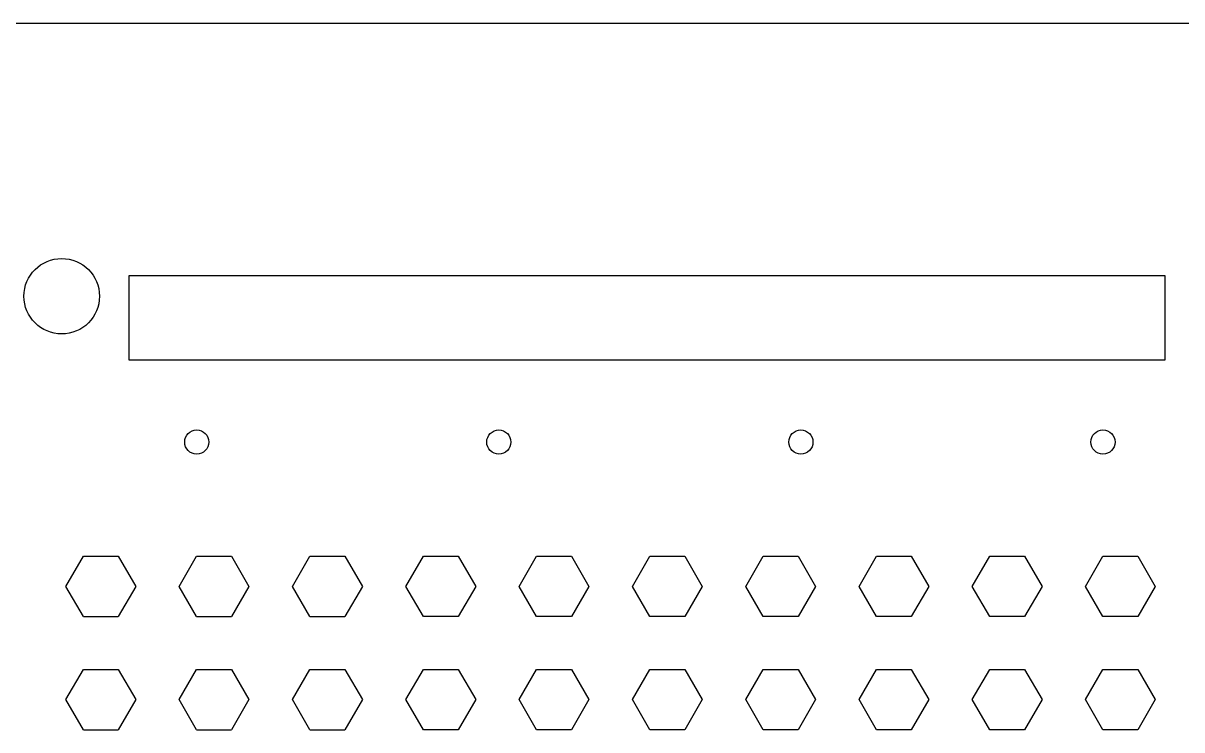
# Model space of a CAD drawing. Header units: millimetres. Extents: x -200 to 200, y -100 to 100.
# Drawn here: x -105.6 to 47.8, y 6.4 to 100 of the extents above; entities that cross this region are included whole.
import ezdxf

# ---------------------------------------------------------------- set-up
doc = ezdxf.new("R2010")
doc.units = ezdxf.units.MM
doc.layers.add('Body', color=7, linetype='CONTINUOUS')

msp = doc.modelspace()

# ---------------------------------------------------------------- linework, layer by layer
at = {"layer": 'Body'}
for p, q in [((-200, 100), (200, 100)), ((-200, 100, 3), (200, 100, 3)), ((-200, 100), (200, 100)), ((-200, 100, 3), (200, 100, 3)), ((-91.622, 55.36), (-91.622, 66.572)), ((-91.622, 66.572), (45.541, 66.572)), ((-91.622, 55.36, 3), (-91.622, 66.572, 3)), ((-91.622, 66.572, 3), (45.541, 66.572, 3)), ((-91.622, 55.36, 3), (-91.622, 66.572, 3)), ((-91.622, 66.572, 3), (-91.622, 66.572)), ((-91.622, 55.36), (-91.622, 66.572)), ((-91.622, 66.572, 3), (45.541, 66.572, 3)), ((-91.622, 66.572), (45.541, 66.572)), ((-91.622, 66.572, 3), (-91.622, 66.572)), ((45.541, 66.572), (45.541, 55.36)), ((45.541, 66.572, 3), (45.541, 55.36, 3)), ((45.541, 66.572, 3), (45.541, 66.572)), ((45.541, 66.572, 3), (45.541, 55.36, 3)), ((45.541, 66.572), (45.541, 55.36)), ((45.541, 66.572, 3), (45.541, 66.572)), ((-95.541, 63.82, 3), (-95.541, 63.82)), ((-95.541, 63.82, 3), (-95.541, 63.82)), ((45.541, 55.36), (-91.622, 55.36)), ((45.541, 55.36, 3), (-91.622, 55.36, 3)), ((-91.622, 55.36, 3), (-91.622, 55.36)), ((45.541, 55.36, 3), (-91.622, 55.36, 3)), ((-91.622, 55.36, 3), (-91.622, 55.36)), ((45.541, 55.36), (-91.622, 55.36)), ((45.541, 55.36, 3), (45.541, 55.36)), ((45.541, 55.36, 3), (45.541, 55.36)), ((-81.057, 44.498, 3), (-81.057, 44.498)), ((-81.057, 44.498, 3), (-81.057, 44.498)), ((-41.057, 44.498, 3), (-41.057, 44.498)), ((-41.057, 44.498, 3), (-41.057, 44.498)), ((-1.057, 44.498, 3), (-1.057, 44.498)), ((-1.057, 44.498, 3), (-1.057, 44.498)), ((38.943, 44.498, 3), (38.943, 44.498)), ((38.943, 44.498, 3), (38.943, 44.498)), ((-99.9844, 25.365), (-97.6746, 29.365)), ((-99.9844, 25.365, 3), (-97.6746, 29.365, 3)), ((-99.9844, 25.365, 3), (-97.6746, 29.365, 3)), ((-99.9844, 25.365), (-97.6746, 29.365)), ((-97.6746, 29.365), (-93.0556, 29.365)), ((-97.6746, 29.365, 3), (-93.0556, 29.365, 3)), ((-97.6746, 29.365, 3), (-97.6746, 29.365)), ((-97.6746, 29.365, 3), (-93.0556, 29.365, 3)), ((-97.6746, 29.365), (-93.0556, 29.365)), ((-97.6746, 29.365, 3), (-97.6746, 29.365)), ((-93.0556, 29.365), (-90.7458, 25.365)), ((-93.0556, 29.365, 3), (-90.7458, 25.365, 3)), ((-93.0556, 29.365, 3), (-90.7458, 25.365, 3)), ((-93.0556, 29.365), (-90.7458, 25.365)), ((-93.0556, 29.365, 3), (-93.0556, 29.365)), ((-93.0556, 29.365, 3), (-93.0556, 29.365)), ((-84.9844, 25.365), (-82.6746, 29.365)), ((-84.9844, 25.365, 3), (-82.6746, 29.365, 3)), ((-84.9844, 25.365, 3), (-82.6746, 29.365, 3)), ((-84.9844, 25.365), (-82.6746, 29.365)), ((-82.6746, 29.365), (-78.0556, 29.365)), ((-82.6746, 29.365, 3), (-78.0556, 29.365, 3)), ((-82.6746, 29.365, 3), (-82.6746, 29.365)), ((-82.6746, 29.365, 3), (-78.0556, 29.365, 3)), ((-82.6746, 29.365), (-78.0556, 29.365)), ((-82.6746, 29.365, 3), (-82.6746, 29.365)), ((-78.0556, 29.365), (-75.7458, 25.365)), ((-78.0556, 29.365, 3), (-75.7458, 25.365, 3)), ((-78.0556, 29.365, 3), (-75.7458, 25.365, 3)), ((-78.0556, 29.365), (-75.7458, 25.365)), ((-78.0556, 29.365, 3), (-78.0556, 29.365)), ((-78.0556, 29.365, 3), (-78.0556, 29.365)), ((-69.9844, 25.365), (-67.6746, 29.365)), ((-69.9844, 25.365, 3), (-67.6746, 29.365, 3)), ((-69.9844, 25.365, 3), (-67.6746, 29.365, 3)), ((-69.9844, 25.365), (-67.6746, 29.365)), ((-67.6746, 29.365), (-67.6488, 29.365)), ((-67.6746, 29.365, 3), (-67.6488, 29.365, 3)), ((-67.6746, 29.365, 3), (-67.6746, 29.365)), ((-67.6746, 29.365, 3), (-67.6488, 29.365, 3)), ((-67.6746, 29.365), (-67.6488, 29.365)), ((-67.6746, 29.365, 3), (-67.6746, 29.365)), ((-67.6488, 29.365), (-63.0556, 29.365)), ((-67.6488, 29.365, 3), (-63.0556, 29.365, 3)), ((-67.6488, 29.365, 3), (-67.6488, 29.365)), ((-67.6488, 29.365, 3), (-63.0556, 29.365, 3)), ((-67.6488, 29.365), (-63.0556, 29.365)), ((-67.6488, 29.365, 3), (-67.6488, 29.365)), ((-63.0556, 29.365), (-63.0298, 29.365)), ((-63.0556, 29.365, 3), (-63.0298, 29.365, 3)), ((-63.0556, 29.365, 3), (-63.0556, 29.365)), ((-63.0556, 29.365, 3), (-63.0298, 29.365, 3)), ((-63.0556, 29.365), (-63.0298, 29.365)), ((-63.0556, 29.365, 3), (-63.0556, 29.365)), ((-63.0298, 29.365), (-60.72, 25.365)), ((-63.0298, 29.365, 3), (-60.72, 25.365, 3)), ((-63.0298, 29.365, 3), (-60.72, 25.365, 3)), ((-63.0298, 29.365), (-60.72, 25.365)), ((-63.0298, 29.365, 3), (-63.0298, 29.365)), ((-63.0298, 29.365, 3), (-63.0298, 29.365)), ((-54.9586, 25.365), (-52.6488, 29.365)), ((-54.9586, 25.365, 3), (-52.6488, 29.365, 3)), ((-54.9586, 25.365, 3), (-52.6488, 29.365, 3)), ((-54.9586, 25.365), (-52.6488, 29.365)), ((-52.6488, 29.365), (-48.0298, 29.365)), ((-52.6488, 29.365, 3), (-48.0298, 29.365, 3)), ((-52.6488, 29.365, 3), (-52.6488, 29.365)), ((-52.6488, 29.365, 3), (-48.0298, 29.365, 3)), ((-52.6488, 29.365), (-48.0298, 29.365)), ((-52.6488, 29.365, 3), (-52.6488, 29.365)), ((-48.0298, 29.365), (-45.72, 25.365)), ((-48.0298, 29.365, 3), (-45.72, 25.365, 3)), ((-48.0298, 29.365, 3), (-48.0298, 29.365)), ((-48.0298, 29.365, 3), (-45.72, 25.365, 3)), ((-48.0298, 29.365), (-45.72, 25.365)), ((-48.0298, 29.365, 3), (-48.0298, 29.365)), ((-39.9586, 25.365), (-37.6488, 29.365)), ((-39.9586, 25.365, 3), (-37.6488, 29.365, 3)), ((-39.9586, 25.365, 3), (-37.6488, 29.365, 3)), ((-39.9586, 25.365), (-37.6488, 29.365)), ((-37.6488, 29.365), (-33.0298, 29.365)), ((-37.6488, 29.365, 3), (-33.0298, 29.365, 3)), ((-37.6488, 29.365, 3), (-37.6488, 29.365)), ((-37.6488, 29.365, 3), (-33.0298, 29.365, 3)), ((-37.6488, 29.365), (-33.0298, 29.365)), ((-37.6488, 29.365, 3), (-37.6488, 29.365)), ((-33.0298, 29.365), (-30.72, 25.365)), ((-33.0298, 29.365, 3), (-30.72, 25.365, 3)), ((-33.0298, 29.365, 3), (-33.0298, 29.365)), ((-33.0298, 29.365, 3), (-30.72, 25.365, 3)), ((-33.0298, 29.365), (-30.72, 25.365)), ((-33.0298, 29.365, 3), (-33.0298, 29.365)), ((-24.9586, 25.365), (-22.6488, 29.365)), ((-24.9586, 25.365, 3), (-22.6488, 29.365, 3)), ((-24.9586, 25.365, 3), (-22.6488, 29.365, 3)), ((-24.9586, 25.365), (-22.6488, 29.365)), ((-22.6488, 29.365), (-18.0298, 29.365)), ((-22.6488, 29.365, 3), (-18.0298, 29.365, 3)), ((-22.6488, 29.365, 3), (-22.6488, 29.365)), ((-22.6488, 29.365, 3), (-18.0298, 29.365, 3)), ((-22.6488, 29.365), (-18.0298, 29.365)), ((-22.6488, 29.365, 3), (-22.6488, 29.365)), ((-18.0298, 29.365), (-15.72, 25.365)), ((-18.0298, 29.365, 3), (-15.72, 25.365, 3)), ((-18.0298, 29.365, 3), (-18.0298, 29.365)), ((-18.0298, 29.365, 3), (-15.72, 25.365, 3)), ((-18.0298, 29.365), (-15.72, 25.365)), ((-18.0298, 29.365, 3), (-18.0298, 29.365)), ((-9.9586, 25.365), (-7.6488, 29.365)), ((-9.9586, 25.365, 3), (-7.6488, 29.365, 3)), ((-9.9586, 25.365, 3), (-7.6488, 29.365, 3)), ((-9.9586, 25.365), (-7.6488, 29.365)), ((-7.6488, 29.365), (-3.0298, 29.365)), ((-7.6488, 29.365, 3), (-3.0298, 29.365, 3)), ((-7.6488, 29.365, 3), (-7.6488, 29.365)), ((-7.6488, 29.365, 3), (-3.0298, 29.365, 3)), ((-7.6488, 29.365), (-3.0298, 29.365)), ((-7.6488, 29.365, 3), (-7.6488, 29.365)), ((-3.0298, 29.365), (-0.72, 25.365)), ((-3.0298, 29.365, 3), (-0.72, 25.365, 3)), ((-3.0298, 29.365, 3), (-3.0298, 29.365)), ((-3.0298, 29.365, 3), (-0.72, 25.365, 3)), ((-3.0298, 29.365), (-0.72, 25.365)), ((-3.0298, 29.365, 3), (-3.0298, 29.365)), ((5.0414, 25.365), (7.3512, 29.365)), ((5.0414, 25.365, 3), (7.3512, 29.365, 3)), ((5.0414, 25.365, 3), (7.3512, 29.365, 3)), ((5.0414, 25.365), (7.3512, 29.365)), ((7.3512, 29.365), (11.9702, 29.365)), ((7.3512, 29.365, 3), (11.9702, 29.365, 3)), ((7.3512, 29.365, 3), (7.3512, 29.365)), ((7.3512, 29.365, 3), (11.9702, 29.365, 3)), ((7.3512, 29.365), (11.9702, 29.365)), ((7.3512, 29.365, 3), (7.3512, 29.365)), ((11.9702, 29.365), (14.28, 25.365)), ((11.9702, 29.365, 3), (14.28, 25.365, 3)), ((11.9702, 29.365, 3), (11.9702, 29.365)), ((11.9702, 29.365, 3), (14.28, 25.365, 3)), ((11.9702, 29.365), (14.28, 25.365)), ((11.9702, 29.365, 3), (11.9702, 29.365)), ((20.0414, 25.365), (22.3512, 29.365)), ((20.0414, 25.365, 3), (22.3512, 29.365, 3)), ((20.0414, 25.365, 3), (22.3512, 29.365, 3)), ((20.0414, 25.365), (22.3512, 29.365)), ((22.3512, 29.365), (26.9702, 29.365)), ((22.3512, 29.365, 3), (26.9702, 29.365, 3)), ((22.3512, 29.365, 3), (22.3512, 29.365)), ((22.3512, 29.365, 3), (26.9702, 29.365, 3)), ((22.3512, 29.365), (26.9702, 29.365)), ((22.3512, 29.365, 3), (22.3512, 29.365)), ((26.9702, 29.365), (29.28, 25.365)), ((26.9702, 29.365, 3), (29.28, 25.365, 3)), ((26.9702, 29.365, 3), (26.9702, 29.365)), ((26.9702, 29.365, 3), (29.28, 25.365, 3)), ((26.9702, 29.365), (29.28, 25.365)), ((26.9702, 29.365, 3), (26.9702, 29.365)), ((35.0414, 25.365), (37.3512, 29.365)), ((35.0414, 25.365, 3), (37.3512, 29.365, 3)), ((35.0414, 25.365, 3), (37.3512, 29.365, 3)), ((35.0414, 25.365), (37.3512, 29.365)), ((37.3512, 29.365), (41.9702, 29.365)), ((37.3512, 29.365, 3), (41.9702, 29.365, 3)), ((37.3512, 29.365, 3), (37.3512, 29.365)), ((37.3512, 29.365, 3), (41.9702, 29.365, 3)), ((37.3512, 29.365), (41.9702, 29.365)), ((37.3512, 29.365, 3), (37.3512, 29.365)), ((41.9702, 29.365), (44.28, 25.365)), ((41.9702, 29.365, 3), (44.28, 25.365, 3)), ((41.9702, 29.365, 3), (41.9702, 29.365)), ((41.9702, 29.365, 3), (44.28, 25.365, 3)), ((41.9702, 29.365), (44.28, 25.365)), ((41.9702, 29.365, 3), (41.9702, 29.365)), ((-97.6746, 21.365), (-99.9844, 25.365)), ((-97.6746, 21.365, 3), (-99.9844, 25.365, 3)), ((-97.6746, 21.365, 3), (-99.9844, 25.365, 3)), ((-99.9844, 25.365, 3), (-99.9844, 25.365)), ((-97.6746, 21.365), (-99.9844, 25.365)), ((-99.9844, 25.365, 3), (-99.9844, 25.365)), ((-90.7458, 25.365), (-93.0556, 21.365)), ((-90.7458, 25.365, 3), (-93.0556, 21.365, 3)), ((-90.7458, 25.365, 3), (-93.0556, 21.365, 3)), ((-90.7458, 25.365), (-93.0556, 21.365)), ((-90.7458, 25.365, 3), (-90.7458, 25.365)), ((-90.7458, 25.365, 3), (-90.7458, 25.365)), ((-82.6746, 21.365), (-84.9844, 25.365)), ((-82.6746, 21.365, 3), (-84.9844, 25.365, 3)), ((-82.6746, 21.365, 3), (-84.9844, 25.365, 3)), ((-84.9844, 25.365, 3), (-84.9844, 25.365)), ((-82.6746, 21.365), (-84.9844, 25.365)), ((-84.9844, 25.365, 3), (-84.9844, 25.365)), ((-75.7458, 25.365), (-78.0556, 21.365)), ((-75.7458, 25.365, 3), (-78.0556, 21.365, 3)), ((-75.7458, 25.365, 3), (-78.0556, 21.365, 3)), ((-75.7458, 25.365), (-78.0556, 21.365)), ((-75.7458, 25.365, 3), (-75.7458, 25.365)), ((-75.7458, 25.365, 3), (-75.7458, 25.365)), ((-67.6746, 21.365), (-69.9844, 25.365)), ((-67.6746, 21.365, 3), (-69.9844, 25.365, 3)), ((-67.6746, 21.365, 3), (-69.9844, 25.365, 3)), ((-69.9844, 25.365, 3), (-69.9844, 25.365)), ((-67.6746, 21.365), (-69.9844, 25.365)), ((-69.9844, 25.365, 3), (-69.9844, 25.365)), ((-60.72, 25.365), (-63.0298, 21.365)), ((-60.72, 25.365, 3), (-63.0298, 21.365, 3)), ((-60.72, 25.365, 3), (-63.0298, 21.365, 3)), ((-60.72, 25.365), (-63.0298, 21.365)), ((-60.72, 25.365, 3), (-60.72, 25.365)), ((-60.72, 25.365, 3), (-60.72, 25.365)), ((-52.6488, 21.365), (-54.9586, 25.365)), ((-52.6488, 21.365, 3), (-54.9586, 25.365, 3)), ((-54.9586, 25.365, 3), (-54.9586, 25.365)), ((-52.6488, 21.365, 3), (-54.9586, 25.365, 3)), ((-54.9586, 25.365, 3), (-54.9586, 25.365)), ((-52.6488, 21.365), (-54.9586, 25.365)), ((-45.72, 25.365), (-48.0298, 21.365)), ((-45.72, 25.365, 3), (-48.0298, 21.365, 3)), ((-45.72, 25.365, 3), (-48.0298, 21.365, 3)), ((-45.72, 25.365), (-48.0298, 21.365)), ((-45.72, 25.365, 3), (-45.72, 25.365)), ((-45.72, 25.365, 3), (-45.72, 25.365)), ((-37.6488, 21.365), (-39.9586, 25.365)), ((-37.6488, 21.365, 3), (-39.9586, 25.365, 3)), ((-39.9586, 25.365, 3), (-39.9586, 25.365)), ((-37.6488, 21.365, 3), (-39.9586, 25.365, 3)), ((-39.9586, 25.365, 3), (-39.9586, 25.365)), ((-37.6488, 21.365), (-39.9586, 25.365)), ((-30.72, 25.365), (-33.0298, 21.365)), ((-30.72, 25.365, 3), (-33.0298, 21.365, 3)), ((-30.72, 25.365, 3), (-33.0298, 21.365, 3)), ((-30.72, 25.365), (-33.0298, 21.365)), ((-30.72, 25.365, 3), (-30.72, 25.365)), ((-30.72, 25.365, 3), (-30.72, 25.365)), ((-22.6488, 21.365), (-24.9586, 25.365)), ((-22.6488, 21.365, 3), (-24.9586, 25.365, 3)), ((-24.9586, 25.365, 3), (-24.9586, 25.365)), ((-22.6488, 21.365, 3), (-24.9586, 25.365, 3)), ((-24.9586, 25.365, 3), (-24.9586, 25.365)), ((-22.6488, 21.365), (-24.9586, 25.365)), ((-15.72, 25.365), (-18.0298, 21.365)), ((-15.72, 25.365, 3), (-18.0298, 21.365, 3)), ((-15.72, 25.365, 3), (-18.0298, 21.365, 3)), ((-15.72, 25.365), (-18.0298, 21.365)), ((-15.72, 25.365, 3), (-15.72, 25.365)), ((-15.72, 25.365, 3), (-15.72, 25.365)), ((-7.6488, 21.365), (-9.9586, 25.365)), ((-7.6488, 21.365, 3), (-9.9586, 25.365, 3)), ((-9.9586, 25.365, 3), (-9.9586, 25.365)), ((-7.6488, 21.365, 3), (-9.9586, 25.365, 3)), ((-9.9586, 25.365, 3), (-9.9586, 25.365)), ((-7.6488, 21.365), (-9.9586, 25.365)), ((-0.72, 25.365), (-3.0298, 21.365)), ((-0.72, 25.365, 3), (-3.0298, 21.365, 3)), ((-0.72, 25.365, 3), (-3.0298, 21.365, 3)), ((-0.72, 25.365), (-3.0298, 21.365)), ((-0.72, 25.365, 3), (-0.72, 25.365)), ((-0.72, 25.365, 3), (-0.72, 25.365)), ((7.3512, 21.365), (5.0414, 25.365)), ((7.3512, 21.365, 3), (5.0414, 25.365, 3)), ((5.0414, 25.365, 3), (5.0414, 25.365)), ((7.3512, 21.365, 3), (5.0414, 25.365, 3)), ((5.0414, 25.365, 3), (5.0414, 25.365)), ((7.3512, 21.365), (5.0414, 25.365)), ((14.28, 25.365), (11.9702, 21.365)), ((14.28, 25.365, 3), (11.9702, 21.365, 3)), ((14.28, 25.365, 3), (11.9702, 21.365, 3)), ((14.28, 25.365), (11.9702, 21.365)), ((14.28, 25.365, 3), (14.28, 25.365)), ((14.28, 25.365, 3), (14.28, 25.365)), ((22.3512, 21.365), (20.0414, 25.365)), ((22.3512, 21.365, 3), (20.0414, 25.365, 3)), ((20.0414, 25.365, 3), (20.0414, 25.365)), ((22.3512, 21.365, 3), (20.0414, 25.365, 3)), ((20.0414, 25.365, 3), (20.0414, 25.365)), ((22.3512, 21.365), (20.0414, 25.365)), ((29.28, 25.365), (26.9702, 21.365)), ((29.28, 25.365, 3), (26.9702, 21.365, 3)), ((29.28, 25.365, 3), (26.9702, 21.365, 3)), ((29.28, 25.365), (26.9702, 21.365)), ((29.28, 25.365, 3), (29.28, 25.365)), ((29.28, 25.365, 3), (29.28, 25.365)), ((37.3512, 21.365), (35.0414, 25.365)), ((37.3512, 21.365, 3), (35.0414, 25.365, 3)), ((35.0414, 25.365, 3), (35.0414, 25.365)), ((37.3512, 21.365, 3), (35.0414, 25.365, 3)), ((35.0414, 25.365, 3), (35.0414, 25.365)), ((37.3512, 21.365), (35.0414, 25.365)), ((44.28, 25.365), (41.9702, 21.365)), ((44.28, 25.365, 3), (41.9702, 21.365, 3)), ((44.28, 25.365, 3), (41.9702, 21.365, 3)), ((44.28, 25.365), (41.9702, 21.365)), ((44.28, 25.365, 3), (44.28, 25.365)), ((44.28, 25.365, 3), (44.28, 25.365)), ((-97.6746, 21.365), (-93.0556, 21.365)), ((-97.6746, 21.365, 3), (-93.0556, 21.365, 3)), ((-97.6746, 21.365, 3), (-93.0556, 21.365, 3)), ((-97.6746, 21.365), (-93.0556, 21.365)), ((-97.6746, 21.365, 3), (-97.6746, 21.365)), ((-97.6746, 21.365, 3), (-97.6746, 21.365)), ((-93.0556, 21.365, 3), (-93.0556, 21.365)), ((-93.0556, 21.365, 3), (-93.0556, 21.365)), ((-82.6746, 21.365), (-78.0556, 21.365)), ((-82.6746, 21.365, 3), (-78.0556, 21.365, 3)), ((-82.6746, 21.365, 3), (-78.0556, 21.365, 3)), ((-82.6746, 21.365), (-78.0556, 21.365)), ((-82.6746, 21.365, 3), (-82.6746, 21.365)), ((-82.6746, 21.365, 3), (-82.6746, 21.365)), ((-78.0556, 21.365, 3), (-78.0556, 21.365)), ((-78.0556, 21.365, 3), (-78.0556, 21.365)), ((-67.6746, 21.365), (-67.6488, 21.365)), ((-67.6746, 21.365, 3), (-67.6488, 21.365, 3)), ((-67.6746, 21.365, 3), (-67.6488, 21.365, 3)), ((-67.6746, 21.365), (-67.6488, 21.365)), ((-67.6746, 21.365, 3), (-67.6746, 21.365)), ((-67.6746, 21.365, 3), (-67.6746, 21.365)), ((-67.6488, 21.365), (-63.0556, 21.365)), ((-67.6488, 21.365, 3), (-63.0556, 21.365, 3)), ((-67.6488, 21.365, 3), (-67.6488, 21.365)), ((-67.6488, 21.365, 3), (-63.0556, 21.365, 3)), ((-67.6488, 21.365), (-63.0556, 21.365)), ((-67.6488, 21.365, 3), (-67.6488, 21.365)), ((-63.0298, 21.365), (-63.0556, 21.365)), ((-63.0298, 21.365, 3), (-63.0556, 21.365, 3)), ((-63.0556, 21.365, 3), (-63.0556, 21.365)), ((-63.0298, 21.365, 3), (-63.0556, 21.365, 3)), ((-63.0556, 21.365, 3), (-63.0556, 21.365)), ((-63.0298, 21.365), (-63.0556, 21.365)), ((-63.0298, 21.365, 3), (-63.0298, 21.365)), ((-63.0298, 21.365, 3), (-63.0298, 21.365)), ((-48.0298, 21.365), (-52.6488, 21.365)), ((-48.0298, 21.365, 3), (-52.6488, 21.365, 3)), ((-52.6488, 21.365, 3), (-52.6488, 21.365)), ((-48.0298, 21.365, 3), (-52.6488, 21.365, 3)), ((-52.6488, 21.365, 3), (-52.6488, 21.365)), ((-48.0298, 21.365), (-52.6488, 21.365)), ((-48.0298, 21.365, 3), (-48.0298, 21.365)), ((-48.0298, 21.365, 3), (-48.0298, 21.365)), ((-33.0298, 21.365), (-37.6488, 21.365)), ((-33.0298, 21.365, 3), (-37.6488, 21.365, 3)), ((-37.6488, 21.365, 3), (-37.6488, 21.365)), ((-33.0298, 21.365, 3), (-37.6488, 21.365, 3)), ((-37.6488, 21.365, 3), (-37.6488, 21.365)), ((-33.0298, 21.365), (-37.6488, 21.365)), ((-33.0298, 21.365, 3), (-33.0298, 21.365)), ((-33.0298, 21.365, 3), (-33.0298, 21.365)), ((-18.0298, 21.365), (-22.6488, 21.365)), ((-18.0298, 21.365, 3), (-22.6488, 21.365, 3)), ((-22.6488, 21.365, 3), (-22.6488, 21.365)), ((-18.0298, 21.365, 3), (-22.6488, 21.365, 3)), ((-22.6488, 21.365, 3), (-22.6488, 21.365)), ((-18.0298, 21.365), (-22.6488, 21.365)), ((-18.0298, 21.365, 3), (-18.0298, 21.365)), ((-18.0298, 21.365, 3), (-18.0298, 21.365)), ((-3.0298, 21.365), (-7.6488, 21.365)), ((-3.0298, 21.365, 3), (-7.6488, 21.365, 3)), ((-7.6488, 21.365, 3), (-7.6488, 21.365)), ((-3.0298, 21.365, 3), (-7.6488, 21.365, 3)), ((-7.6488, 21.365, 3), (-7.6488, 21.365)), ((-3.0298, 21.365), (-7.6488, 21.365)), ((-3.0298, 21.365, 3), (-3.0298, 21.365)), ((-3.0298, 21.365, 3), (-3.0298, 21.365)), ((11.9702, 21.365), (7.3512, 21.365)), ((11.9702, 21.365, 3), (7.3512, 21.365, 3)), ((7.3512, 21.365, 3), (7.3512, 21.365)), ((11.9702, 21.365, 3), (7.3512, 21.365, 3)), ((7.3512, 21.365, 3), (7.3512, 21.365)), ((11.9702, 21.365), (7.3512, 21.365)), ((11.9702, 21.365, 3), (11.9702, 21.365)), ((11.9702, 21.365, 3), (11.9702, 21.365)), ((26.9702, 21.365), (22.3512, 21.365)), ((26.9702, 21.365, 3), (22.3512, 21.365, 3)), ((22.3512, 21.365, 3), (22.3512, 21.365)), ((26.9702, 21.365, 3), (22.3512, 21.365, 3)), ((22.3512, 21.365, 3), (22.3512, 21.365)), ((26.9702, 21.365), (22.3512, 21.365)), ((26.9702, 21.365, 3), (26.9702, 21.365)), ((26.9702, 21.365, 3), (26.9702, 21.365)), ((41.9702, 21.365), (37.3512, 21.365)), ((41.9702, 21.365, 3), (37.3512, 21.365, 3)), ((37.3512, 21.365, 3), (37.3512, 21.365)), ((41.9702, 21.365, 3), (37.3512, 21.365, 3)), ((37.3512, 21.365, 3), (37.3512, 21.365)), ((41.9702, 21.365), (37.3512, 21.365)), ((41.9702, 21.365, 3), (41.9702, 21.365)), ((41.9702, 21.365, 3), (41.9702, 21.365)), ((-99.9844, 10.365), (-97.6746, 14.365)), ((-99.9844, 10.365, 3), (-97.6746, 14.365, 3)), ((-99.9844, 10.365, 3), (-97.6746, 14.365, 3)), ((-99.9844, 10.365), (-97.6746, 14.365)), ((-97.6746, 14.365), (-93.0556, 14.365)), ((-97.6746, 14.365, 3), (-93.0556, 14.365, 3)), ((-97.6746, 14.365, 3), (-97.6746, 14.365)), ((-97.6746, 14.365, 3), (-93.0556, 14.365, 3)), ((-97.6746, 14.365), (-93.0556, 14.365)), ((-97.6746, 14.365, 3), (-97.6746, 14.365)), ((-93.0556, 14.365), (-90.7458, 10.365)), ((-93.0556, 14.365, 3), (-90.7458, 10.365, 3)), ((-93.0556, 14.365, 3), (-90.7458, 10.365, 3)), ((-93.0556, 14.365), (-90.7458, 10.365)), ((-93.0556, 14.365, 3), (-93.0556, 14.365)), ((-93.0556, 14.365, 3), (-93.0556, 14.365)), ((-84.9844, 10.365), (-82.6746, 14.365)), ((-84.9844, 10.365, 3), (-82.6746, 14.365, 3)), ((-84.9844, 10.365, 3), (-82.6746, 14.365, 3)), ((-84.9844, 10.365), (-82.6746, 14.365)), ((-82.6746, 14.365), (-78.0556, 14.365)), ((-82.6746, 14.365, 3), (-78.0556, 14.365, 3)), ((-82.6746, 14.365, 3), (-82.6746, 14.365)), ((-82.6746, 14.365, 3), (-78.0556, 14.365, 3)), ((-82.6746, 14.365), (-78.0556, 14.365)), ((-82.6746, 14.365, 3), (-82.6746, 14.365)), ((-78.0556, 14.365), (-75.7458, 10.365)), ((-78.0556, 14.365, 3), (-75.7458, 10.365, 3)), ((-78.0556, 14.365, 3), (-75.7458, 10.365, 3)), ((-78.0556, 14.365), (-75.7458, 10.365)), ((-78.0556, 14.365, 3), (-78.0556, 14.365)), ((-78.0556, 14.365, 3), (-78.0556, 14.365)), ((-69.9844, 10.365), (-67.6746, 14.365)), ((-69.9844, 10.365, 3), (-67.6746, 14.365, 3)), ((-69.9844, 10.365, 3), (-67.6746, 14.365, 3)), ((-69.9844, 10.365), (-67.6746, 14.365)), ((-67.6746, 14.365), (-67.6488, 14.365)), ((-67.6746, 14.365, 3), (-67.6488, 14.365, 3)), ((-67.6746, 14.365, 3), (-67.6746, 14.365)), ((-67.6746, 14.365, 3), (-67.6488, 14.365, 3)), ((-67.6746, 14.365), (-67.6488, 14.365)), ((-67.6746, 14.365, 3), (-67.6746, 14.365)), ((-67.6488, 14.365), (-63.0556, 14.365)), ((-67.6488, 14.365, 3), (-63.0556, 14.365, 3)), ((-67.6488, 14.365, 3), (-67.6488, 14.365)), ((-67.6488, 14.365, 3), (-63.0556, 14.365, 3)), ((-67.6488, 14.365), (-63.0556, 14.365)), ((-67.6488, 14.365, 3), (-67.6488, 14.365)), ((-63.0556, 14.365), (-63.0298, 14.365)), ((-63.0556, 14.365, 3), (-63.0298, 14.365, 3)), ((-63.0556, 14.365, 3), (-63.0556, 14.365)), ((-63.0556, 14.365, 3), (-63.0298, 14.365, 3)), ((-63.0556, 14.365), (-63.0298, 14.365)), ((-63.0556, 14.365, 3), (-63.0556, 14.365)), ((-63.0298, 14.365), (-60.72, 10.365)), ((-63.0298, 14.365, 3), (-60.72, 10.365, 3)), ((-63.0298, 14.365, 3), (-60.72, 10.365, 3)), ((-63.0298, 14.365), (-60.72, 10.365)), ((-63.0298, 14.365, 3), (-63.0298, 14.365)), ((-63.0298, 14.365, 3), (-63.0298, 14.365)), ((-54.9586, 10.365), (-52.6488, 14.365)), ((-54.9586, 10.365, 3), (-52.6488, 14.365, 3)), ((-54.9586, 10.365, 3), (-52.6488, 14.365, 3)), ((-54.9586, 10.365), (-52.6488, 14.365)), ((-52.6488, 14.365), (-48.0298, 14.365)), ((-52.6488, 14.365, 3), (-48.0298, 14.365, 3)), ((-52.6488, 14.365, 3), (-52.6488, 14.365)), ((-52.6488, 14.365, 3), (-48.0298, 14.365, 3)), ((-52.6488, 14.365), (-48.0298, 14.365)), ((-52.6488, 14.365, 3), (-52.6488, 14.365)), ((-48.0298, 14.365), (-45.72, 10.365)), ((-48.0298, 14.365, 3), (-45.72, 10.365, 3)), ((-48.0298, 14.365, 3), (-48.0298, 14.365)), ((-48.0298, 14.365, 3), (-45.72, 10.365, 3)), ((-48.0298, 14.365), (-45.72, 10.365)), ((-48.0298, 14.365, 3), (-48.0298, 14.365)), ((-39.9586, 10.365), (-37.6488, 14.365)), ((-39.9586, 10.365, 3), (-37.6488, 14.365, 3)), ((-39.9586, 10.365, 3), (-37.6488, 14.365, 3)), ((-39.9586, 10.365), (-37.6488, 14.365)), ((-37.6488, 14.365), (-33.0298, 14.365)), ((-37.6488, 14.365, 3), (-33.0298, 14.365, 3)), ((-37.6488, 14.365, 3), (-37.6488, 14.365)), ((-37.6488, 14.365, 3), (-33.0298, 14.365, 3)), ((-37.6488, 14.365), (-33.0298, 14.365)), ((-37.6488, 14.365, 3), (-37.6488, 14.365)), ((-33.0298, 14.365), (-30.72, 10.365)), ((-33.0298, 14.365, 3), (-30.72, 10.365, 3)), ((-33.0298, 14.365, 3), (-33.0298, 14.365)), ((-33.0298, 14.365, 3), (-30.72, 10.365, 3)), ((-33.0298, 14.365), (-30.72, 10.365)), ((-33.0298, 14.365, 3), (-33.0298, 14.365)), ((-24.9586, 10.365), (-22.6488, 14.365)), ((-24.9586, 10.365, 3), (-22.6488, 14.365, 3)), ((-24.9586, 10.365, 3), (-22.6488, 14.365, 3)), ((-24.9586, 10.365), (-22.6488, 14.365)), ((-22.6488, 14.365), (-18.0298, 14.365)), ((-22.6488, 14.365, 3), (-18.0298, 14.365, 3)), ((-22.6488, 14.365, 3), (-22.6488, 14.365)), ((-22.6488, 14.365, 3), (-18.0298, 14.365, 3)), ((-22.6488, 14.365), (-18.0298, 14.365)), ((-22.6488, 14.365, 3), (-22.6488, 14.365)), ((-18.0298, 14.365), (-15.72, 10.365)), ((-18.0298, 14.365, 3), (-15.72, 10.365, 3)), ((-18.0298, 14.365, 3), (-18.0298, 14.365)), ((-18.0298, 14.365, 3), (-15.72, 10.365, 3)), ((-18.0298, 14.365), (-15.72, 10.365)), ((-18.0298, 14.365, 3), (-18.0298, 14.365)), ((-9.9586, 10.365), (-7.6488, 14.365)), ((-9.9586, 10.365, 3), (-7.6488, 14.365, 3)), ((-9.9586, 10.365, 3), (-7.6488, 14.365, 3)), ((-9.9586, 10.365), (-7.6488, 14.365)), ((-7.6488, 14.365), (-3.0298, 14.365)), ((-7.6488, 14.365, 3), (-3.0298, 14.365, 3)), ((-7.6488, 14.365, 3), (-7.6488, 14.365)), ((-7.6488, 14.365, 3), (-3.0298, 14.365, 3)), ((-7.6488, 14.365), (-3.0298, 14.365)), ((-7.6488, 14.365, 3), (-7.6488, 14.365)), ((-3.0298, 14.365), (-0.72, 10.365)), ((-3.0298, 14.365, 3), (-0.72, 10.365, 3)), ((-3.0298, 14.365, 3), (-3.0298, 14.365)), ((-3.0298, 14.365, 3), (-0.72, 10.365, 3)), ((-3.0298, 14.365), (-0.72, 10.365)), ((-3.0298, 14.365, 3), (-3.0298, 14.365)), ((5.0414, 10.365), (7.3512, 14.365)), ((5.0414, 10.365, 3), (7.3512, 14.365, 3)), ((5.0414, 10.365, 3), (7.3512, 14.365, 3)), ((5.0414, 10.365), (7.3512, 14.365)), ((7.3512, 14.365), (11.9702, 14.365)), ((7.3512, 14.365, 3), (11.9702, 14.365, 3)), ((7.3512, 14.365, 3), (7.3512, 14.365)), ((7.3512, 14.365, 3), (11.9702, 14.365, 3)), ((7.3512, 14.365), (11.9702, 14.365)), ((7.3512, 14.365, 3), (7.3512, 14.365)), ((11.9702, 14.365), (14.28, 10.365)), ((11.9702, 14.365, 3), (14.28, 10.365, 3)), ((11.9702, 14.365, 3), (11.9702, 14.365)), ((11.9702, 14.365, 3), (14.28, 10.365, 3)), ((11.9702, 14.365), (14.28, 10.365)), ((11.9702, 14.365, 3), (11.9702, 14.365)), ((20.0414, 10.365), (22.3512, 14.365)), ((20.0414, 10.365, 3), (22.3512, 14.365, 3)), ((20.0414, 10.365, 3), (22.3512, 14.365, 3)), ((20.0414, 10.365), (22.3512, 14.365)), ((22.3512, 14.365), (26.9702, 14.365)), ((22.3512, 14.365, 3), (26.9702, 14.365, 3)), ((22.3512, 14.365, 3), (22.3512, 14.365)), ((22.3512, 14.365, 3), (26.9702, 14.365, 3)), ((22.3512, 14.365), (26.9702, 14.365)), ((22.3512, 14.365, 3), (22.3512, 14.365)), ((26.9702, 14.365), (29.28, 10.365)), ((26.9702, 14.365, 3), (29.28, 10.365, 3)), ((26.9702, 14.365, 3), (26.9702, 14.365)), ((26.9702, 14.365, 3), (29.28, 10.365, 3)), ((26.9702, 14.365), (29.28, 10.365)), ((26.9702, 14.365, 3), (26.9702, 14.365)), ((35.0414, 10.365), (37.3512, 14.365)), ((35.0414, 10.365, 3), (37.3512, 14.365, 3)), ((35.0414, 10.365, 3), (37.3512, 14.365, 3)), ((35.0414, 10.365), (37.3512, 14.365)), ((37.3512, 14.365), (41.9702, 14.365)), ((37.3512, 14.365, 3), (41.9702, 14.365, 3)), ((37.3512, 14.365, 3), (37.3512, 14.365)), ((37.3512, 14.365, 3), (41.9702, 14.365, 3)), ((37.3512, 14.365), (41.9702, 14.365)), ((37.3512, 14.365, 3), (37.3512, 14.365)), ((41.9702, 14.365), (44.28, 10.365)), ((41.9702, 14.365, 3), (44.28, 10.365, 3)), ((41.9702, 14.365, 3), (41.9702, 14.365)), ((41.9702, 14.365, 3), (44.28, 10.365, 3)), ((41.9702, 14.365), (44.28, 10.365)), ((41.9702, 14.365, 3), (41.9702, 14.365)), ((-97.6746, 6.365), (-99.9844, 10.365)), ((-97.6746, 6.365, 3), (-99.9844, 10.365, 3)), ((-97.6746, 6.365, 3), (-99.9844, 10.365, 3)), ((-99.9844, 10.365, 3), (-99.9844, 10.365)), ((-97.6746, 6.365), (-99.9844, 10.365)), ((-99.9844, 10.365, 3), (-99.9844, 10.365)), ((-90.7458, 10.365), (-93.0556, 6.365)), ((-90.7458, 10.365, 3), (-93.0556, 6.365, 3)), ((-90.7458, 10.365, 3), (-93.0556, 6.365, 3)), ((-90.7458, 10.365), (-93.0556, 6.365)), ((-90.7458, 10.365, 3), (-90.7458, 10.365)), ((-90.7458, 10.365, 3), (-90.7458, 10.365)), ((-82.6746, 6.365), (-84.9844, 10.365)), ((-82.6746, 6.365, 3), (-84.9844, 10.365, 3)), ((-82.6746, 6.365, 3), (-84.9844, 10.365, 3)), ((-84.9844, 10.365, 3), (-84.9844, 10.365)), ((-82.6746, 6.365), (-84.9844, 10.365)), ((-84.9844, 10.365, 3), (-84.9844, 10.365)), ((-75.7458, 10.365), (-78.0556, 6.365)), ((-75.7458, 10.365, 3), (-78.0556, 6.365, 3)), ((-75.7458, 10.365, 3), (-78.0556, 6.365, 3)), ((-75.7458, 10.365), (-78.0556, 6.365)), ((-75.7458, 10.365, 3), (-75.7458, 10.365)), ((-75.7458, 10.365, 3), (-75.7458, 10.365)), ((-67.6746, 6.365), (-69.9844, 10.365)), ((-67.6746, 6.365, 3), (-69.9844, 10.365, 3)), ((-67.6746, 6.365, 3), (-69.9844, 10.365, 3)), ((-69.9844, 10.365, 3), (-69.9844, 10.365)), ((-67.6746, 6.365), (-69.9844, 10.365)), ((-69.9844, 10.365, 3), (-69.9844, 10.365)), ((-60.72, 10.365), (-63.0298, 6.365)), ((-60.72, 10.365, 3), (-63.0298, 6.365, 3)), ((-60.72, 10.365, 3), (-63.0298, 6.365, 3)), ((-60.72, 10.365), (-63.0298, 6.365)), ((-60.72, 10.365, 3), (-60.72, 10.365)), ((-60.72, 10.365, 3), (-60.72, 10.365)), ((-52.6488, 6.365), (-54.9586, 10.365)), ((-52.6488, 6.365, 3), (-54.9586, 10.365, 3)), ((-54.9586, 10.365, 3), (-54.9586, 10.365)), ((-52.6488, 6.365, 3), (-54.9586, 10.365, 3)), ((-54.9586, 10.365, 3), (-54.9586, 10.365)), ((-52.6488, 6.365), (-54.9586, 10.365)), ((-45.72, 10.365), (-48.0298, 6.365)), ((-45.72, 10.365, 3), (-48.0298, 6.365, 3)), ((-45.72, 10.365, 3), (-48.0298, 6.365, 3)), ((-45.72, 10.365), (-48.0298, 6.365)), ((-45.72, 10.365, 3), (-45.72, 10.365)), ((-45.72, 10.365, 3), (-45.72, 10.365)), ((-37.6488, 6.365), (-39.9586, 10.365)), ((-37.6488, 6.365, 3), (-39.9586, 10.365, 3)), ((-39.9586, 10.365, 3), (-39.9586, 10.365)), ((-37.6488, 6.365, 3), (-39.9586, 10.365, 3)), ((-39.9586, 10.365, 3), (-39.9586, 10.365)), ((-37.6488, 6.365), (-39.9586, 10.365)), ((-30.72, 10.365), (-33.0298, 6.365)), ((-30.72, 10.365, 3), (-33.0298, 6.365, 3)), ((-30.72, 10.365, 3), (-33.0298, 6.365, 3)), ((-30.72, 10.365), (-33.0298, 6.365)), ((-30.72, 10.365, 3), (-30.72, 10.365)), ((-30.72, 10.365, 3), (-30.72, 10.365)), ((-22.6488, 6.365), (-24.9586, 10.365)), ((-22.6488, 6.365, 3), (-24.9586, 10.365, 3)), ((-24.9586, 10.365, 3), (-24.9586, 10.365)), ((-22.6488, 6.365, 3), (-24.9586, 10.365, 3)), ((-24.9586, 10.365, 3), (-24.9586, 10.365)), ((-22.6488, 6.365), (-24.9586, 10.365)), ((-15.72, 10.365), (-18.0298, 6.365)), ((-15.72, 10.365, 3), (-18.0298, 6.365, 3)), ((-15.72, 10.365, 3), (-18.0298, 6.365, 3)), ((-15.72, 10.365), (-18.0298, 6.365)), ((-15.72, 10.365, 3), (-15.72, 10.365)), ((-15.72, 10.365, 3), (-15.72, 10.365)), ((-7.6488, 6.365), (-9.9586, 10.365)), ((-7.6488, 6.365, 3), (-9.9586, 10.365, 3)), ((-9.9586, 10.365, 3), (-9.9586, 10.365)), ((-7.6488, 6.365, 3), (-9.9586, 10.365, 3)), ((-9.9586, 10.365, 3), (-9.9586, 10.365)), ((-7.6488, 6.365), (-9.9586, 10.365)), ((-0.72, 10.365), (-3.0298, 6.365)), ((-0.72, 10.365, 3), (-3.0298, 6.365, 3)), ((-0.72, 10.365, 3), (-3.0298, 6.365, 3)), ((-0.72, 10.365), (-3.0298, 6.365)), ((-0.72, 10.365, 3), (-0.72, 10.365)), ((-0.72, 10.365, 3), (-0.72, 10.365)), ((7.3512, 6.365), (5.0414, 10.365)), ((7.3512, 6.365, 3), (5.0414, 10.365, 3)), ((5.0414, 10.365, 3), (5.0414, 10.365)), ((7.3512, 6.365, 3), (5.0414, 10.365, 3)), ((5.0414, 10.365, 3), (5.0414, 10.365)), ((7.3512, 6.365), (5.0414, 10.365)), ((14.28, 10.365), (11.9702, 6.365)), ((14.28, 10.365, 3), (11.9702, 6.365, 3)), ((14.28, 10.365, 3), (11.9702, 6.365, 3)), ((14.28, 10.365), (11.9702, 6.365)), ((14.28, 10.365, 3), (14.28, 10.365)), ((14.28, 10.365, 3), (14.28, 10.365)), ((22.3512, 6.365), (20.0414, 10.365)), ((22.3512, 6.365, 3), (20.0414, 10.365, 3)), ((20.0414, 10.365, 3), (20.0414, 10.365)), ((22.3512, 6.365, 3), (20.0414, 10.365, 3)), ((20.0414, 10.365, 3), (20.0414, 10.365)), ((22.3512, 6.365), (20.0414, 10.365)), ((29.28, 10.365), (26.9702, 6.365)), ((29.28, 10.365, 3), (26.9702, 6.365, 3)), ((29.28, 10.365, 3), (26.9702, 6.365, 3)), ((29.28, 10.365), (26.9702, 6.365)), ((29.28, 10.365, 3), (29.28, 10.365)), ((29.28, 10.365, 3), (29.28, 10.365)), ((37.3512, 6.365), (35.0414, 10.365)), ((37.3512, 6.365, 3), (35.0414, 10.365, 3)), ((35.0414, 10.365, 3), (35.0414, 10.365)), ((37.3512, 6.365, 3), (35.0414, 10.365, 3)), ((35.0414, 10.365, 3), (35.0414, 10.365)), ((37.3512, 6.365), (35.0414, 10.365)), ((44.28, 10.365), (41.9702, 6.365)), ((44.28, 10.365, 3), (41.9702, 6.365, 3)), ((44.28, 10.365, 3), (41.9702, 6.365, 3)), ((44.28, 10.365), (41.9702, 6.365)), ((44.28, 10.365, 3), (44.28, 10.365)), ((44.28, 10.365, 3), (44.28, 10.365)), ((-97.6746, 6.365), (-93.0556, 6.365)), ((-97.6746, 6.365, 3), (-93.0556, 6.365, 3)), ((-97.6746, 6.365, 3), (-93.0556, 6.365, 3)), ((-97.6746, 6.365), (-93.0556, 6.365)), ((-97.6746, 6.365, 3), (-97.6746, 6.365)), ((-97.6746, 6.365, 3), (-97.6746, 6.365)), ((-93.0556, 6.365, 3), (-93.0556, 6.365)), ((-93.0556, 6.365, 3), (-93.0556, 6.365)), ((-82.6746, 6.365), (-78.0556, 6.365)), ((-82.6746, 6.365, 3), (-78.0556, 6.365, 3)), ((-82.6746, 6.365, 3), (-78.0556, 6.365, 3)), ((-82.6746, 6.365), (-78.0556, 6.365)), ((-82.6746, 6.365, 3), (-82.6746, 6.365)), ((-82.6746, 6.365, 3), (-82.6746, 6.365)), ((-78.0556, 6.365, 3), (-78.0556, 6.365)), ((-78.0556, 6.365, 3), (-78.0556, 6.365)), ((-67.6746, 6.365), (-67.6488, 6.365)), ((-67.6746, 6.365, 3), (-67.6488, 6.365, 3)), ((-67.6746, 6.365, 3), (-67.6488, 6.365, 3)), ((-67.6746, 6.365), (-67.6488, 6.365)), ((-67.6746, 6.365, 3), (-67.6746, 6.365)), ((-67.6746, 6.365, 3), (-67.6746, 6.365)), ((-67.6488, 6.365), (-63.0556, 6.365)), ((-67.6488, 6.365, 3), (-63.0556, 6.365, 3)), ((-67.6488, 6.365, 3), (-67.6488, 6.365)), ((-67.6488, 6.365, 3), (-63.0556, 6.365, 3)), ((-67.6488, 6.365), (-63.0556, 6.365)), ((-67.6488, 6.365, 3), (-67.6488, 6.365)), ((-63.0298, 6.365), (-63.0556, 6.365)), ((-63.0298, 6.365, 3), (-63.0556, 6.365, 3)), ((-63.0556, 6.365, 3), (-63.0556, 6.365)), ((-63.0298, 6.365, 3), (-63.0556, 6.365, 3)), ((-63.0556, 6.365, 3), (-63.0556, 6.365)), ((-63.0298, 6.365), (-63.0556, 6.365)), ((-63.0298, 6.365, 3), (-63.0298, 6.365)), ((-63.0298, 6.365, 3), (-63.0298, 6.365)), ((-48.0298, 6.365), (-52.6488, 6.365)), ((-48.0298, 6.365, 3), (-52.6488, 6.365, 3)), ((-52.6488, 6.365, 3), (-52.6488, 6.365)), ((-48.0298, 6.365, 3), (-52.6488, 6.365, 3)), ((-52.6488, 6.365, 3), (-52.6488, 6.365)), ((-48.0298, 6.365), (-52.6488, 6.365)), ((-48.0298, 6.365, 3), (-48.0298, 6.365)), ((-48.0298, 6.365, 3), (-48.0298, 6.365)), ((-33.0298, 6.365), (-37.6488, 6.365)), ((-33.0298, 6.365, 3), (-37.6488, 6.365, 3)), ((-37.6488, 6.365, 3), (-37.6488, 6.365)), ((-33.0298, 6.365, 3), (-37.6488, 6.365, 3)), ((-37.6488, 6.365, 3), (-37.6488, 6.365)), ((-33.0298, 6.365), (-37.6488, 6.365)), ((-33.0298, 6.365, 3), (-33.0298, 6.365)), ((-33.0298, 6.365, 3), (-33.0298, 6.365)), ((-18.0298, 6.365), (-22.6488, 6.365)), ((-18.0298, 6.365, 3), (-22.6488, 6.365, 3)), ((-22.6488, 6.365, 3), (-22.6488, 6.365)), ((-18.0298, 6.365, 3), (-22.6488, 6.365, 3)), ((-22.6488, 6.365, 3), (-22.6488, 6.365)), ((-18.0298, 6.365), (-22.6488, 6.365)), ((-18.0298, 6.365, 3), (-18.0298, 6.365)), ((-18.0298, 6.365, 3), (-18.0298, 6.365)), ((-3.0298, 6.365), (-7.6488, 6.365)), ((-3.0298, 6.365, 3), (-7.6488, 6.365, 3)), ((-7.6488, 6.365, 3), (-7.6488, 6.365)), ((-3.0298, 6.365, 3), (-7.6488, 6.365, 3)), ((-7.6488, 6.365, 3), (-7.6488, 6.365)), ((-3.0298, 6.365), (-7.6488, 6.365)), ((-3.0298, 6.365, 3), (-3.0298, 6.365)), ((-3.0298, 6.365, 3), (-3.0298, 6.365)), ((11.9702, 6.365), (7.3512, 6.365)), ((11.9702, 6.365, 3), (7.3512, 6.365, 3)), ((7.3512, 6.365, 3), (7.3512, 6.365)), ((11.9702, 6.365, 3), (7.3512, 6.365, 3)), ((7.3512, 6.365, 3), (7.3512, 6.365)), ((11.9702, 6.365), (7.3512, 6.365)), ((11.9702, 6.365, 3), (11.9702, 6.365)), ((11.9702, 6.365, 3), (11.9702, 6.365)), ((26.9702, 6.365), (22.3512, 6.365)), ((26.9702, 6.365, 3), (22.3512, 6.365, 3)), ((22.3512, 6.365, 3), (22.3512, 6.365)), ((26.9702, 6.365, 3), (22.3512, 6.365, 3)), ((22.3512, 6.365, 3), (22.3512, 6.365)), ((26.9702, 6.365), (22.3512, 6.365)), ((26.9702, 6.365, 3), (26.9702, 6.365)), ((26.9702, 6.365, 3), (26.9702, 6.365)), ((41.9702, 6.365), (37.3512, 6.365)), ((41.9702, 6.365, 3), (37.3512, 6.365, 3)), ((37.3512, 6.365, 3), (37.3512, 6.365)), ((41.9702, 6.365, 3), (37.3512, 6.365, 3)), ((37.3512, 6.365, 3), (37.3512, 6.365)), ((41.9702, 6.365), (37.3512, 6.365)), ((41.9702, 6.365, 3), (41.9702, 6.365)), ((41.9702, 6.365, 3), (41.9702, 6.365))]:
    msp.add_line(p, q, dxfattribs=at)
for centre, radius in [((-100.541, 63.82), 5), ((-100.541, 63.82), 5), ((-100.541, 63.82), 5), ((-100.541, 63.82), 5), ((-82.657, 44.498), 1.6), ((-82.657, 44.498), 1.6), ((-82.657, 44.498), 1.6), ((-82.657, 44.498), 1.6), ((-42.657, 44.498), 1.6), ((-42.657, 44.498), 1.6), ((-42.657, 44.498), 1.6), ((-42.657, 44.498), 1.6), ((-2.657, 44.498), 1.6), ((-2.657, 44.498), 1.6), ((-2.657, 44.498), 1.6), ((-2.657, 44.498), 1.6), ((37.343, 44.498), 1.6), ((37.343, 44.498), 1.6), ((37.343, 44.498), 1.6), ((37.343, 44.498), 1.6)]:
    msp.add_circle(centre, radius, dxfattribs=at)

doc.saveas('drawing.dxf')
